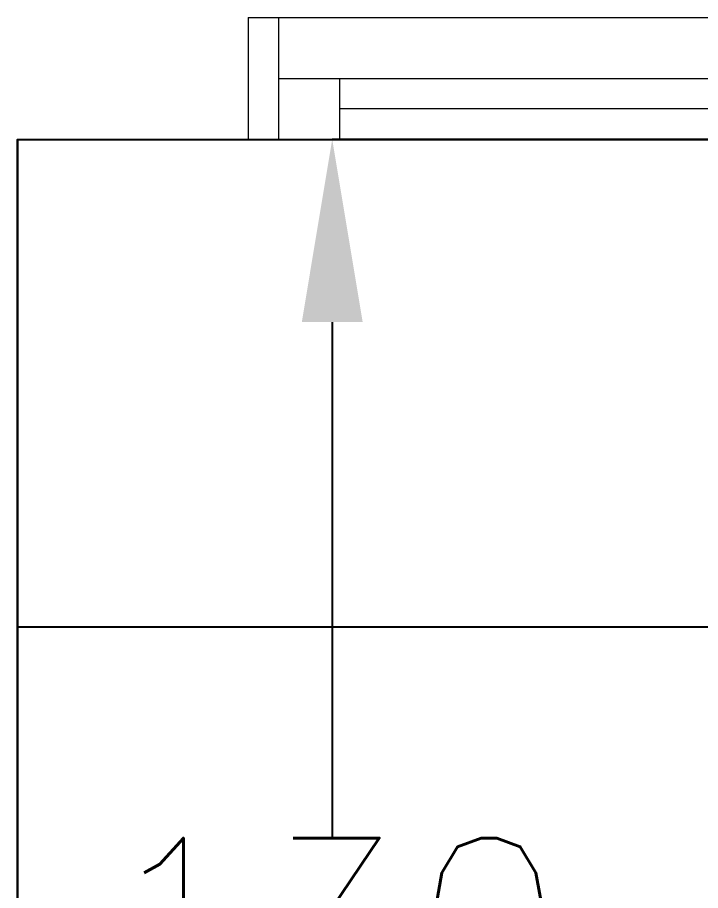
# Model space of a CAD drawing. Extents: x -12260 to 57327, y -29287 to 19916.
# Drawn here: x 25876 to 26437, y -3426 to -2710 of the extents above; entities that cross this region are included whole.
import ezdxf

# ---------------------------------------------------------------- set-up
doc = ezdxf.new("R2010")
doc.units = 0
doc.header["$LTSCALE"] = 0.25
doc.linetypes.add('DASHDOT', pattern=[25.4, 12.7, -6.35, 0, -6.35])
for name, color, linetype, lineweight in [('01-First Floor$0$Aluminum', 251, 'Continuous', 5), ('01-First Floor$0$Walls', 251, 'Continuous', 5), ('E-DIM', 6, 'Continuous', 18), ('E-LITE-CLNG-CNDT', 6, 'DASHDOT', 35)]:
    doc.layers.add(name, color=color, linetype=linetype, lineweight=lineweight)
doc.layers.add('01-First Floor$0$FALSE CEILING', color=251, linetype='Continuous')
doc.styles.get("Standard").update_dxf_attribs({"font": 'romans.shx'})
doc.dimstyles.get("Standard").update_dxf_attribs({"dimtxt": 150, "dimasz": 150, "dimexe": 0.18, "dimexo": 0.0625, "dimgap": 0.09, "dimtad": 0, "dimtih": 1, "dimtoh": 1, "dimdec": 0, "dimlfac": 0.1, "dimzin": 0, "dimdsep": 46, "dimtxsty": 'Standard', "dimcen": 0.09, "dimclrd": 6, "dimadec": 0, "dimazin": 0, "dimtfac": 1, "dimtdec": 0, "dimtofl": 0, "dimtmove": 0, "dimatfit": 3, "dimfxl": 1, "dimtolj": 1, "dimtzin": 0, "dimarcsym": 0})

# ---------------------------------------------------------------- blocks, each defined once
blk = doc.blocks.new('01-First Floor$0$A$C37be4daf')
at = {"layer": '01-First Floor$0$Aluminum'}
for p, q in [((1416.01, 598.24), (216.01, 598.24)), ((1341.01, 548.24), (1341.01, 598.24)), ((1391.01, 498.24), (1391.01, 598.24)), ((291.01, 573.24), (1341.01, 573.24)), ((1391.01, 548.24), (241.01, 548.24)), ((1416.01, 498.24), (216.01, 498.24))]:
    blk.add_line(p, q, dxfattribs=at)
at = {"layer": '01-First Floor$0$Walls'}
blk.add_line((1416.01, 498.24), (1416.01, 598.24), dxfattribs=at)
blk = doc.blocks.new('01-First Floor')
at = {"layer": '01-First Floor$0$FALSE CEILING', "linetype": 'Continuous'}
blk.add_line((25876, -3210), (29376, -3210), dxfattribs=at)
at = {"layer": '01-First Floor$0$FALSE CEILING'}
blk.add_lwpolyline([(29376, -6810), (25876, -6810), (25876, -2810), (29376, -2810)], close=True, dxfattribs=at)
at = {"layer": '01-First Floor$0$Walls'}
for p, q in [((25876, -2810), (25876, -5730)), ((29376, -2810), (25876, -2810))]:
    blk.add_line(p, q, dxfattribs=at)
at = {"rotation": 180}
blk.add_blockref('01-First Floor$0$A$C37be4daf', (27481.38, -2211.76), dxfattribs=at)
blk = doc.blocks.new('*D145')
at = {"layer": 'Defpoints', "color": 0}
for p in [(26134.39, -2810), (26775.99, -2810), (26775.99, -4106.58)]:
    blk.add_point(p, dxfattribs=at)
at = {"layer": 'E-DIM', "color": 0, "lineweight": -2, "transparency": 16777216}
for p, q in [((26775.93, -2810), (26134.21, -2810)), ((26775.93, -4106.58), (26134.21, -4106.58))]:
    blk.add_line(p, q, dxfattribs=at)
at = {"layer": 'E-DIM', "color": 6, "lineweight": -2, "transparency": 16777216}
for p, q in [((26134.39, -2960), (26134.39, -3383.2)), ((26134.39, -3956.58), (26134.39, -3533.38))]:
    blk.add_line(p, q, dxfattribs=at)
at = {"layer": 'E-DIM', "color": 6, "transparency": 16777216}
for points in [[(26109.39, -2960), (26159.39, -2960), (26134.39, -2810)], [(26109.39, -3956.58), (26159.39, -3956.58), (26134.39, -4106.58)]]:
    blk.add_solid(points, dxfattribs=at)
at = {"layer": 'E-DIM', "color": 7, "transparency": 16777216, "insert": (26134.39, -3458.29), "char_height": 150, "attachment_point": 5}
blk.add_mtext('\\A1;130', dxfattribs=at)
blk = doc.blocks.new('*D146')
at = {"layer": 'Defpoints', "color": 0}
for p in [(25876, -2810), (26775.99, -4106.58), (25876, -4704.13)]:
    blk.add_point(p, dxfattribs=at)
at = {"layer": 'E-DIM', "color": 0, "lineweight": -2, "transparency": 16777216}
for p, q in [((25876, -2810.06), (25876, -4704.31)), ((26775.99, -4106.64), (26775.99, -4704.31))]:
    blk.add_line(p, q, dxfattribs=at)
at = {"layer": 'E-DIM', "color": 6, "lineweight": -2, "transparency": 16777216}
for p, q in [((26026, -4704.13), (26204.48, -4704.13)), ((26625.99, -4704.13), (26447.51, -4704.13))]:
    blk.add_line(p, q, dxfattribs=at)
at = {"layer": 'E-DIM', "color": 6, "transparency": 16777216}
for points in [[(26026, -4679.13), (26026, -4729.13), (25876, -4704.13)], [(26625.99, -4679.13), (26625.99, -4729.13), (26775.99, -4704.13)]]:
    blk.add_solid(points, dxfattribs=at)
at = {"layer": 'E-DIM', "color": 7, "transparency": 16777216, "insert": (26325.99, -4704.13), "char_height": 150, "attachment_point": 5}
blk.add_mtext('\\A1;90', dxfattribs=at)

msp = doc.modelspace()

# ---------------------------------------------------------------- block references
at = {"layer": 'E-LITE-CLNG-CNDT'}
msp.add_blockref('01-First Floor', (0, 0), dxfattribs=at)

# ---------------------------------------------------------------- dimensions: what is measured, and where the dimension line sits
at = {"layer": 'E-DIM'}
dim = msp.add_linear_dim(base=(25876, -4704.13), p1=(26775.99, -4106.58), p2=(25876, -2810), dimstyle='Standard', override={"dimclrt": 7}, dxfattribs=at)
dim.commit()
dim.dimension.update_dxf_attribs({"geometry": '*D146', "text_midpoint": (26325.99, -4704.13)})
dim = msp.add_linear_dim(base=(26134.39, -2810), p1=(26775.99, -4106.58), p2=(26775.99, -2810), angle=90, dimstyle='Standard', override={"dimclrt": 7}, dxfattribs=at)
dim.commit()
dim.dimension.update_dxf_attribs({"geometry": '*D145', "text_midpoint": (26134.39, -3458.29)})

doc.saveas('drawing.dxf')
